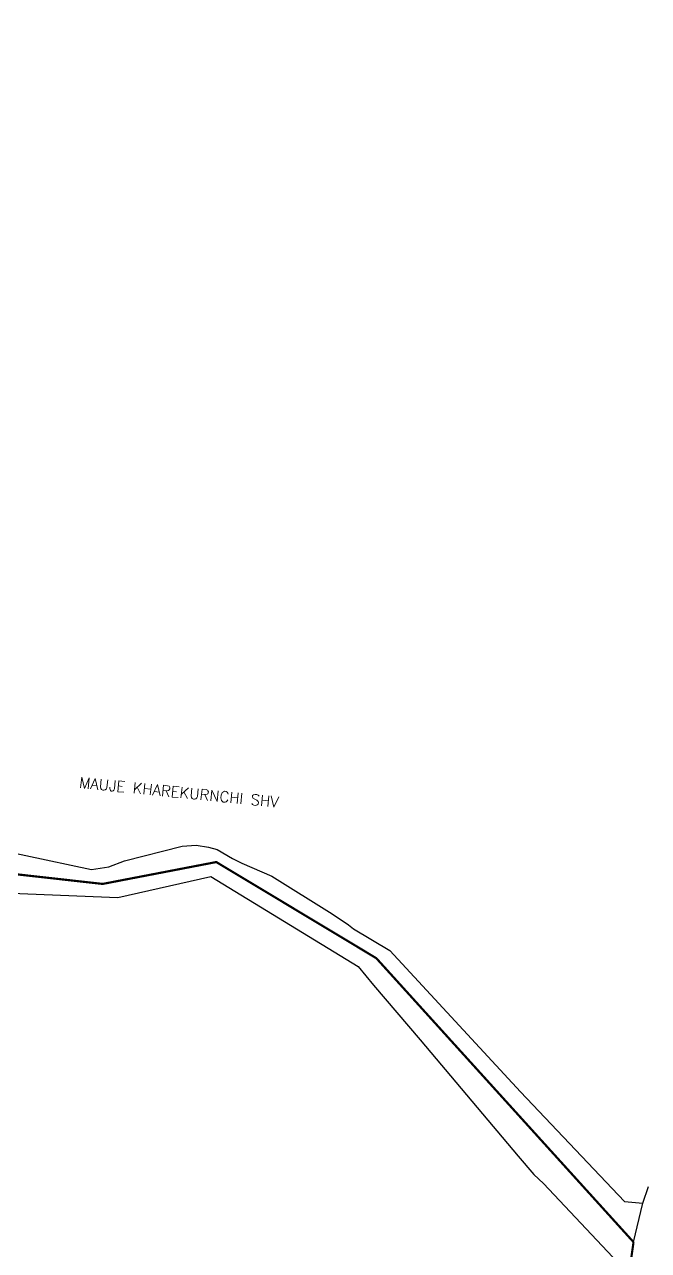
# Model space of a CAD drawing. Header units: metres. Extents: x 257898 to 399530132, y -350026824 to 2185287.
# Drawn here: x 261041 to 261774, y 2181078 to 2182518 of the extents above; entities that cross this region are included whole.
import ezdxf

# ---------------------------------------------------------------- set-up
doc = ezdxf.new("R2010")
doc.units = ezdxf.units.M
doc.linetypes.add('DASHDOT', pattern=[1, 0.5, -0.25, 0, -0.25])
for name, color, linetype in [('OFF', 1, 'Continuous'), ('POLY_WATER', 4, 'Continuous'), ('TEXT_MAPOUT', 7, 'Continuous'), ('V_BOUND_STREAM_LINE', 7, 'DASHDOT')]:
    doc.layers.add(name, color=color, linetype=linetype)
doc.styles.get("Standard").update_dxf_attribs({"font": 'simplex.shx'})

msp = doc.modelspace()

# ---------------------------------------------------------------- linework, layer by layer
at = {"layer": 'OFF'}
msp.add_lwpolyline([(261756.6, 2181088.3), (261767.5, 2181133.9)], dxfattribs=at)
at = {"layer": 'POLY_WATER'}
for points in [[(259891.4, 2182557.5), (260107.2, 2182526.7), (260267.6, 2182555.2), (260551.2, 2182282.6), (260609.7, 2181853.5), (260684.6, 2181641.5), (260789.5, 2181578.1), (260922.2, 2181500.6), (261006.6, 2181498.7), (261151, 2181492.9), (261260.1, 2181517.8), (261433.1, 2181412.1), (261451.2, 2181390.2), (261506, 2181325.7), (261621, 2181189.2), (261639.4, 2181167.6), (261651, 2181157.3), (261751.2, 2181050.5)], [(260965.3, 2181558.9), (261120.2, 2181525.7), (261140.4, 2181528.9), (261158.7, 2181536), (261226.5, 2181553.2), (261242.8, 2181554.4), (261257.4, 2181552.2), (261267.6, 2181549.4), (261285.6, 2181538.7), (261296.5, 2181533.2), (261331.7, 2181518.1), (261402.5, 2181473.7), (261421.7, 2181460.7), (261427.9, 2181456), (261470.3, 2181430.7), (261624, 2181264.9), (261746, 2181135.8), (261767.5, 2181133.9)], [(261767.5, 2181133.9), (261774.2, 2181153.7)]]:
    msp.add_lwpolyline(points, dxfattribs=at)
at = {"layer": 'V_BOUND_STREAM_LINE', "ltscale": 10, "const_width": 2.56, "flags": 128}
for points in [[(261756.6, 2181088.3), (261454.5, 2181421.7), (261266.6, 2181534.6), (261133.1, 2181508.9), (260920.5, 2181532.7), (260720.1, 2181656.5), (260641.8, 2181854.2), (260625.9, 2182300.4), (260317.9, 2182647.5), (260095.5, 2182632.4), (259970.3, 2182668.4), (259805.8, 2182870.1)], [(261751.2, 2181050.5), (261756.6, 2181088.3)]]:
    msp.add_lwpolyline(points, dxfattribs=at)

# ---------------------------------------------------------------- texts
at = {"layer": 'TEXT_MAPOUT'}
msp.add_text('MAUJE KHAREKURNCHI SHV', height=12.793, rotation=354.3294, dxfattribs=at).set_placement((261105.1, 2181621.8))

doc.saveas('drawing.dxf')
